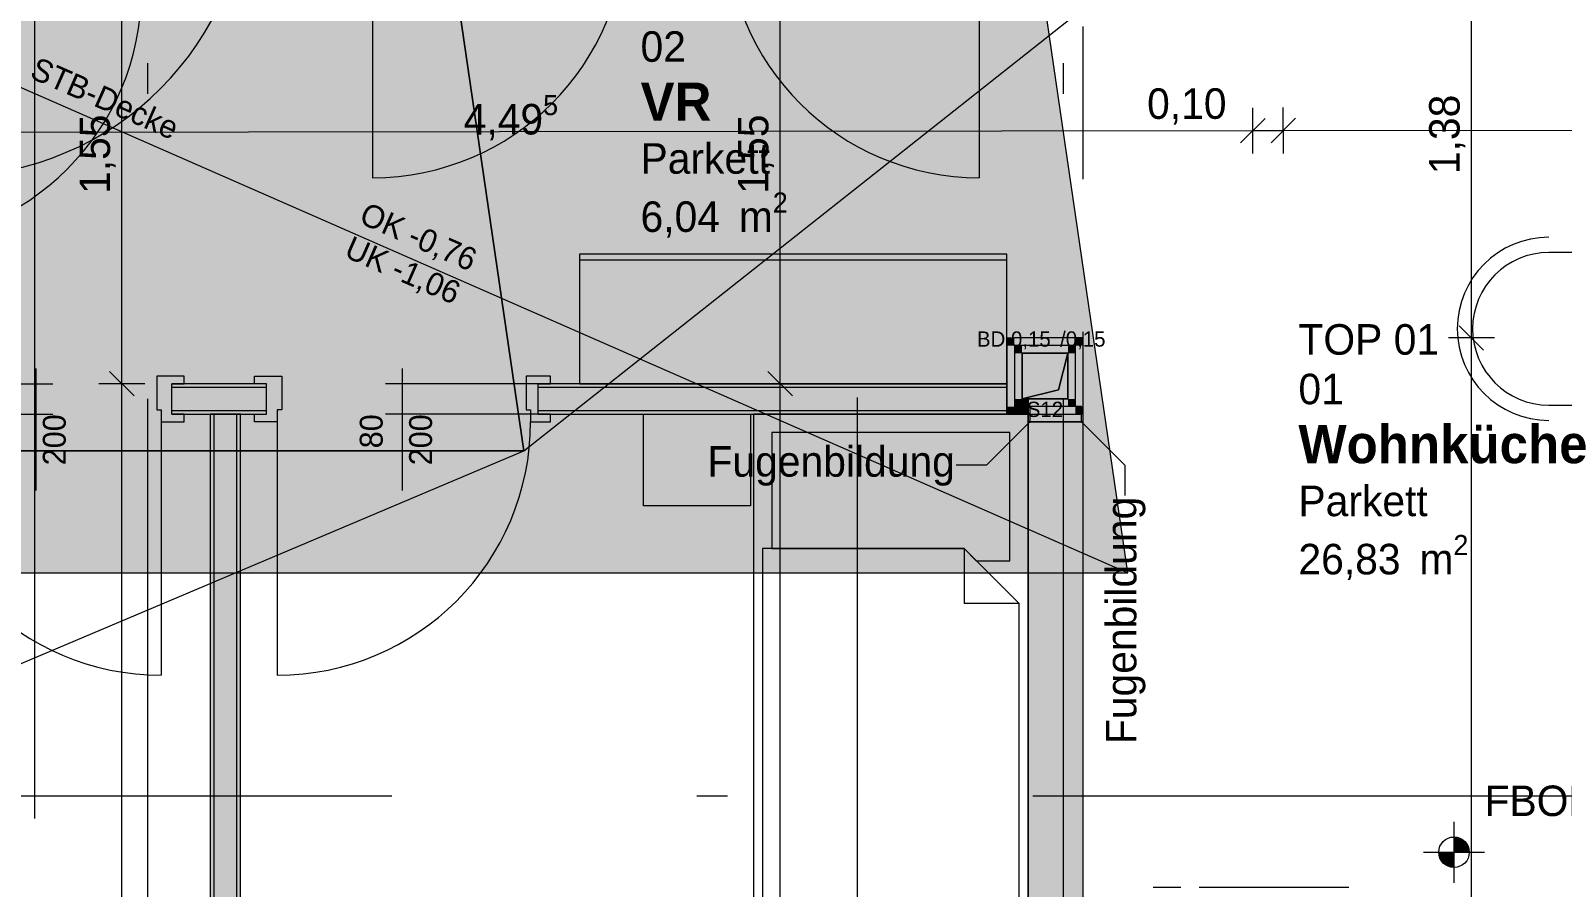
# Model space of a CAD drawing. Header units: metres. Extents: x -3.9 to 83, y -38 to 6.2.
# Drawn here: x 11.62 to 16.64, y -27.3 to -24.49 of the extents above; entities that cross this region are included whole.
import ezdxf

# ---------------------------------------------------------------- set-up
doc = ezdxf.new("R2010")
doc.units = ezdxf.units.M
doc.header["$MEASUREMENT"] = 0
for name, pattern in [('Achse', [0.004, 0.002, -0.001, 0, -0.001]), ('Schnittlinie', [0.006, 0.003, -0.0015, 0, -0.0015]), ('Untersicht', [0.001, 0.0005, -0.0005])]:
    doc.linetypes.add(name, pattern=pattern)
for name, color, linetype in [('0._EG PP_2_000 Achsraster', 7, 'Continuous'), ('0._EG PP_2_110 Wand Aussen', 7, 'Continuous'), ('0._EG PP_2_120 Wand Innen tragend', 7, 'Continuous'), ('0._EG PP_2_130 Wand Innen', 7, 'Continuous'), ('0._EG PP_2_170 Schachtwände', 7, 'Continuous'), ('0._EG PP_2_210 Decke', 7, 'Continuous'), ('0._EG PP_2_220 Bodenaufbau', 7, 'Continuous'), ('0._EG PP_2_270 Deckendurchbruchsymbol', 7, 'Continuous'), ('0._EG PP_2_510 Möblierung', 7, 'Continuous'), ('0._EG PP_2_810 Raum', 7, 'Continuous'), ('0._EG PP_2_815 Raumbegrenzung', 7, 'Continuous'), ('0._EG PP_2_851 Marker Schnitt', 7, 'Continuous'), ('0._EG PP_2_950 Polierplan Bemaßung', 7, 'Continuous'), ('0._EG PP_2_955 Polierplan Beschriftung', 7, 'Continuous')]:
    doc.layers.add(name, color=color, linetype=linetype)
doc.styles.add('ERSTELLTER_STIL_10', font='')
doc.styles.add('ERSTELLTER_STIL_2', font='')
doc.styles.get('ERSTELLTER_STIL_10').set_extended_font_data('Eurostile', bold=True)
doc.styles.get('ERSTELLTER_STIL_2').set_extended_font_data('Eurostile')

msp = doc.modelspace()

# ---------------------------------------------------------------- hatches: boundary and pattern name
at = {"layer": '0._EG PP_2_120 Wand Innen tragend', "linetype": 'Continuous', "lineweight": 13, "true_color": 0x3f7f02}
msp.add_hatch(color=76, dxfattribs=at).paths.add_polyline_path([(15.065, -29.8), (15.065, -25.775), (14.885, -25.775), (14.885, -29.8)])
at = {"layer": '0._EG PP_2_130 Wand Innen', "linetype": 'Continuous', "lineweight": 0, "true_color": 0xffffff}
for points in [[(12.08, -25.75), (12.08, -25.65), (11.19, -25.65), (11.19, -25.75)], [(12.39, -25.75), (13.28, -25.75), (13.28, -25.65), (12.39, -25.65)]]:
    msp.add_hatch(color=7, dxfattribs=at).paths.add_polyline_path(points)
at = {"layer": '0._EG PP_2_130 Wand Innen', "linetype": 'Continuous', "lineweight": 13, "true_color": 0xfb02fe}
for points in [[(12.08, -25.6625), (12.39, -25.6625), (12.39, -25.65), (12.08, -25.65)], [(13.28, -25.65), (13.28, -25.6625), (14.815, -25.6625), (14.815, -25.65)], [(12.08, -25.7375), (12.08, -25.75), (12.39, -25.75), (12.39, -25.7375)], [(13.28, -25.7375), (13.28, -25.75), (14.815, -25.75), (14.815, -25.7375)], [(12.205, -25.75), (12.205, -29.8), (12.2175, -29.8), (12.2175, -25.75)], [(12.305, -29.8), (12.305, -25.75), (12.2925, -25.75), (12.2925, -29.8)]]:
    msp.add_hatch(color=6, dxfattribs=at).paths.add_polyline_path(points)
at = {"layer": '0._EG PP_2_130 Wand Innen', "linetype": 'Continuous', "lineweight": 13, "true_color": 0xffaa00}
for points in [[(12.08, -25.6625), (12.08, -25.7375), (12.39, -25.7375), (12.39, -25.6625)], [(13.28, -25.7375), (14.815, -25.7375), (14.815, -25.6625), (13.28, -25.6625)], [(12.2925, -29.8), (12.2925, -25.75), (12.2175, -25.75), (12.2175, -29.8)]]:
    msp.add_hatch(color=40, dxfattribs=at).paths.add_polyline_path(points)
at = {"layer": '0._EG PP_2_170 Schachtwände', "linetype": 'Continuous', "lineweight": 13, "true_color": 0xfb02fe}
for points in [[(14.84, -25.5), (14.815, -25.5), (14.84, -25.525)], [(14.84, -25.525), (14.815, -25.5), (14.815, -25.525)], [(14.815, -25.525), (14.815, -25.725), (14.84, -25.725), (14.84, -25.525)], [(14.84, -25.525), (15.04, -25.525), (15.04, -25.5), (14.84, -25.5)], [(14.865, -25.525), (14.84, -25.525), (14.865, -25.55)], [(14.865, -25.55), (14.84, -25.525), (14.84, -25.55)], [(14.865, -25.55), (15.015, -25.55), (15.015, -25.525), (14.865, -25.525)], [(15.015, -25.55), (15.04, -25.525), (15.015, -25.525)], [(15.015, -25.55), (15.04, -25.55), (15.04, -25.525)], [(15.04, -25.5), (15.04, -25.525), (15.065, -25.5)], [(15.04, -25.525), (15.065, -25.525), (15.065, -25.5)], [(15.04, -25.525), (15.04, -25.725), (15.065, -25.725), (15.065, -25.525)], [(14.865, -25.7), (14.865, -25.55), (14.84, -25.55), (14.84, -25.7)], [(15.015, -25.55), (15.015, -25.7), (15.04, -25.7), (15.04, -25.55)], [(14.84, -25.725), (14.815, -25.75), (14.84, -25.75)], [(14.84, -25.725), (14.815, -25.725), (14.815, -25.75)], [(14.865, -25.7), (14.84, -25.725), (14.865, -25.725)], [(14.84, -25.7), (14.84, -25.725), (14.865, -25.7)], [(14.84, -25.75), (14.885, -25.75), (14.885, -25.725), (14.84, -25.725)], [(14.865, -25.725), (14.885, -25.725), (14.885, -25.7), (14.865, -25.7)], [(15.015, -25.7), (14.885, -25.7), (14.885, -25.725), (15.015, -25.725)], [(15.04, -25.725), (14.885, -25.725), (14.885, -25.75), (15.04, -25.75)], [(14.89, -25.75), (15.06, -25.75), (15.06, -25.725), (14.89, -25.725)], [(15.015, -25.7), (15.015, -25.725), (15.04, -25.725)], [(15.015, -25.7), (15.04, -25.725), (15.04, -25.7)], [(15.04, -25.725), (15.04, -25.75), (15.065, -25.75)], [(15.065, -25.725), (15.04, -25.725), (15.065, -25.75)], [(14.89, -25.775), (15.06, -25.775), (15.06, -25.75), (14.89, -25.75)]]:
    msp.add_hatch(color=6, dxfattribs=at).paths.add_polyline_path(points)
at = {"layer": '0._EG PP_2_210 Decke', "linetype": 'Continuous', "lineweight": 0, "true_color": 0x060c00}
msp.add_hatch(color=98, dxfattribs=at).paths.add_polyline_path([(12.865, -23.92), (9.87, -23.92), (9.87, -26.27), (15.211, -26.27), (14.8684, -23.92)])
at = {"layer": '0._EG PP_2_270 Deckendurchbruchsymbol', "linetype": 'Continuous', "lineweight": 0}
msp.add_hatch(color=8, dxfattribs=at).paths.add_polyline_path([(14.865, -25.7), (15.015, -25.7), (15.015, -25.55), (14.9847, -25.6697)])
at = {"layer": '0._EG PP_2_950 Polierplan Bemaßung', "linetype": 'Continuous', "lineweight": 0, "true_color": 0x000000}
for points in [[(16.2801, -27.185), (16.3301, -27.185), (16.3263, -27.1658), (16.3154, -27.1496), (16.2992, -27.1388), (16.2801, -27.135)], [(16.2801, -27.185), (16.2301, -27.185), (16.2339, -27.2041), (16.2447, -27.2203), (16.2609, -27.2311), (16.2801, -27.235)]]:
    msp.add_hatch(color=18, dxfattribs=at).paths.add_polyline_path(points)
at = {"layer": '0._EG PP_2_955 Polierplan Beschriftung', "linetype": 'Continuous', "lineweight": 13, "true_color": 0xfb02fe}
for points in [[(14.8875, -25.775), (14.8877, -25.776), (14.8883, -25.7768), (14.8891, -25.7773), (14.89, -25.7775), (14.891, -25.7773), (14.8918, -25.7768), (14.8923, -25.776), (14.8925, -25.775), (14.8923, -25.774), (14.8918, -25.7732), (14.891, -25.7727), (14.89, -25.7725), (14.8891, -25.7727), (14.8883, -25.7732), (14.8877, -25.774)], [(15.0575, -25.775), (15.0577, -25.776), (15.0583, -25.7768), (15.0591, -25.7773), (15.06, -25.7775), (15.061, -25.7773), (15.0618, -25.7768), (15.0623, -25.776), (15.0625, -25.775), (15.0623, -25.774), (15.0618, -25.7732), (15.061, -25.7727), (15.06, -25.7725), (15.0591, -25.7727), (15.0583, -25.7732), (15.0577, -25.774)]]:
    msp.add_hatch(color=6, dxfattribs=at).paths.add_polyline_path(points)

# ---------------------------------------------------------------- linework, layer by layer
at = {"layer": '0._EG PP_2_000 Achsraster', "color": 5, "linetype": 'Achse', "lineweight": 0, "ltscale": 1000}
for p, q in [((12, 3), (12, -36)), ((15, 3), (15, -36)), ((-1.5, -27), (21, -27))]:
    msp.add_line(p, q, dxfattribs=at)
at = {"layer": '0._EG PP_2_110 Wand Aussen', "color": 7, "linetype": 'Continuous', "lineweight": 13, "ltscale": 1000}
msp.add_arc((11.35, -23.99), 0.98, 270, 0, dxfattribs=at)
at = {"layer": '0._EG PP_2_120 Wand Innen tragend', "color": 7, "linetype": 'Continuous', "lineweight": 18, "ltscale": 1000, "flags": 128}
for points in [[(15.065, -25.775), (14.885, -25.775)], [(14.885, -25.775), (14.885, -29.8)], [(15.065, -29.8), (15.065, -25.775)]]:
    msp.add_lwpolyline(points, dxfattribs=at)
at = {"layer": '0._EG PP_2_130 Wand Innen', "color": 7, "linetype": 'Continuous', "lineweight": 13, "ltscale": 1000}
for p, q in [((12.7375, -24.145), (12.7375, -24.975)), ((14.725, -24.145), (14.725, -24.975)), ((11.635, -26), (11.635, -25.6)), ((12.835, -26), (12.835, -25.6)), ((12.045, -25.775), (12.045, -26.605)), ((12.425, -25.775), (12.425, -26.605))]:
    msp.add_line(p, q, dxfattribs=at)
at = {"layer": '0._EG PP_2_130 Wand Innen', "color": 8, "linetype": 'Continuous', "lineweight": 13, "ltscale": 1000}
for p, q in [((12.03, -25.625), (12.03, -25.735)), ((12.12, -25.625), (12.03, -25.625)), ((12.12, -25.65), (12.12, -25.625)), ((12.35, -25.65), (12.35, -25.625)), ((12.35, -25.625), (12.44, -25.625)), ((12.44, -25.625), (12.44, -25.735)), ((13.24, -25.625), (13.24, -25.735)), ((13.32, -25.625), (13.24, -25.625)), ((13.32, -25.65), (13.32, -25.625)), ((12.08, -25.75), (12.08, -25.65)), ((12.08, -25.65), (12.12, -25.65)), ((12.39, -25.65), (12.35, -25.65)), ((12.39, -25.75), (12.39, -25.65)), ((13.28, -25.75), (13.28, -25.65)), ((13.28, -25.65), (13.32, -25.65)), ((12.03, -25.735), (12.045, -25.735)), ((12.045, -25.735), (12.045, -25.775)), ((12.44, -25.735), (12.425, -25.735)), ((12.425, -25.735), (12.425, -25.775)), ((13.24, -25.735), (13.255, -25.735)), ((13.255, -25.735), (13.255, -25.775)), ((12.045, -25.775), (12.12, -25.775)), ((12.12, -25.75), (12.08, -25.75)), ((12.12, -25.775), (12.12, -25.75)), ((12.35, -25.775), (12.35, -25.75)), ((12.35, -25.75), (12.39, -25.75)), ((12.425, -25.775), (12.35, -25.775)), ((13.255, -25.775), (13.32, -25.775)), ((13.32, -25.75), (13.28, -25.75)), ((13.32, -25.775), (13.32, -25.75))]:
    msp.add_line(p, q, dxfattribs=at)
at = {"layer": '0._EG PP_2_130 Wand Innen', "color": 8, "linetype": 'Untersicht', "lineweight": 13, "ltscale": 1000}
for p, q in [((11.19, -25.65), (12.08, -25.65)), ((13.28, -25.65), (12.39, -25.65)), ((11.19, -25.75), (12.08, -25.75)), ((13.28, -25.75), (12.39, -25.75))]:
    msp.add_line(p, q, dxfattribs=at)
at = {"layer": '0._EG PP_2_130 Wand Innen', "color": 7, "linetype": 'Continuous', "lineweight": 18, "ltscale": 1000}
for p, q in [((12.08, -25.6625), (12.08, -25.65)), ((12.08, -25.6625), (12.08, -25.65)), ((12.08, -25.6625), (12.08, -25.65)), ((12.39, -25.6625), (12.08, -25.6625)), ((12.08, -25.7375), (12.08, -25.6625)), ((12.08, -25.7375), (12.08, -25.6625)), ((12.08, -25.7375), (12.08, -25.6625)), ((12.39, -25.6625), (12.39, -25.65)), ((12.39, -25.6625), (12.39, -25.65)), ((12.39, -25.6625), (12.39, -25.65)), ((12.39, -25.7375), (12.39, -25.6625)), ((12.39, -25.7375), (12.39, -25.6625)), ((12.39, -25.7375), (12.39, -25.6625)), ((13.28, -25.6625), (13.28, -25.65)), ((13.28, -25.6625), (13.28, -25.65)), ((13.28, -25.6625), (13.28, -25.65)), ((14.815, -25.6625), (13.28, -25.6625)), ((13.28, -25.7375), (13.28, -25.6625)), ((13.28, -25.7375), (13.28, -25.6625)), ((13.28, -25.7375), (13.28, -25.6625)), ((12.08, -25.7375), (12.39, -25.7375)), ((12.08, -25.75), (12.08, -25.7375)), ((12.08, -25.75), (12.08, -25.7375)), ((12.08, -25.75), (12.08, -25.7375)), ((12.39, -25.75), (12.39, -25.7375)), ((12.39, -25.75), (12.39, -25.7375)), ((12.39, -25.75), (12.39, -25.7375)), ((13.28, -25.7375), (14.815, -25.7375)), ((13.28, -25.75), (13.28, -25.7375)), ((13.28, -25.75), (13.28, -25.7375)), ((13.28, -25.75), (13.28, -25.7375)), ((12.2175, -25.75), (12.2175, -29.8)), ((12.2925, -29.8), (12.2925, -25.75))]:
    msp.add_line(p, q, dxfattribs=at)
at = {"layer": '0._EG PP_2_130 Wand Innen', "color": 7, "linetype": 'Continuous', "lineweight": 18, "ltscale": 1000, "flags": 128}
for points in [[(12.39, -25.65), (12.08, -25.65)], [(14.815, -25.65), (13.28, -25.65)], [(14.815, -25.75), (14.815, -25.65)], [(12.08, -25.75), (12.39, -25.75)], [(12.305, -25.75), (12.205, -25.75)], [(12.205, -25.75), (12.205, -29.8)], [(12.305, -29.8), (12.305, -25.75)], [(13.28, -25.75), (14.815, -25.75)]]:
    msp.add_lwpolyline(points, dxfattribs=at)
at = {"layer": '0._EG PP_2_130 Wand Innen', "color": 7, "linetype": 'Continuous', "lineweight": 13, "ltscale": 1000}
for centre, start, end in [((12.7375, -24.145), 270, 0), ((14.725, -24.145), 180, 270), ((11.15, -24.36), 270, 0), ((12.045, -25.775), 180, 270), ((12.425, -25.775), 270, 0)]:
    msp.add_arc(centre, 0.83, start, end, dxfattribs=at)
at = {"layer": '0._EG PP_2_170 Schachtwände', "color": 7, "linetype": 'Continuous', "lineweight": 18, "ltscale": 1000}
for p, q in [((14.84, -25.525), (14.84, -25.55)), ((14.865, -25.525), (14.84, -25.525)), ((15.015, -25.525), (14.865, -25.525)), ((15.04, -25.525), (15.015, -25.525)), ((15.04, -25.55), (15.04, -25.525)), ((14.84, -25.55), (14.84, -25.7)), ((15.04, -25.7), (15.04, -25.55)), ((14.84, -25.7), (14.84, -25.725)), ((14.84, -25.725), (14.865, -25.725)), ((14.865, -25.725), (14.885, -25.725)), ((15.04, -25.725), (14.885, -25.725)), ((15.04, -25.725), (15.04, -25.7)), ((14.89, -25.75), (15.06, -25.75))]:
    msp.add_line(p, q, dxfattribs=at)
at = {"layer": '0._EG PP_2_170 Schachtwände', "color": 7, "linetype": 'Continuous', "lineweight": 18, "ltscale": 1000, "flags": 128}
for points in [[(14.815, -25.5), (14.84, -25.5)], [(14.815, -25.5), (14.815, -25.75)], [(15.04, -25.5), (14.84, -25.5)], [(15.065, -25.5), (15.04, -25.5)], [(15.065, -25.75), (15.065, -25.5)], [(14.865, -25.7), (14.865, -25.55)], [(14.865, -25.55), (15.015, -25.55)], [(15.015, -25.55), (15.015, -25.7)], [(14.885, -25.7), (14.865, -25.7)], [(14.885, -25.725), (14.885, -25.7)], [(15.015, -25.7), (14.885, -25.7)], [(14.885, -25.7), (14.885, -25.725)], [(14.885, -25.75), (14.885, -25.725)], [(14.885, -25.725), (14.885, -25.75)], [(15.06, -25.725), (14.89, -25.725)], [(14.89, -25.725), (14.89, -25.775)], [(15.06, -25.775), (15.06, -25.725)], [(14.815, -25.75), (14.84, -25.75)], [(14.84, -25.75), (14.885, -25.75)], [(14.885, -25.75), (15.04, -25.75)], [(14.89, -25.775), (15.06, -25.775)], [(15.065, -25.75), (15.04, -25.75)]]:
    msp.add_lwpolyline(points, dxfattribs=at)
at = {"layer": '0._EG PP_2_210 Decke', "color": 7, "linetype": 'Continuous', "lineweight": 13, "ltscale": 1000, "true_color": 0xf4f4f4, "flags": 128}
for points in [[(5.305, -21.495), (0.1844, -21.495), (0.1967, -31.38), (9.535, -31.38), (9.535, -30.88), (12.385, -30.88), (12.385, -29.98), (18.7258, -29.98), (18.7621, -21.495), (12.465, -21.495), (12.465, -24.32), (13.0067, -24.32), (13.2326, -25.87), (9.875, -25.87), (7.875, -25.87), (7.875, -23.92), (5.305, -23.92)], [(12.865, -23.92), (9.87, -23.92), (9.87, -26.27), (15.211, -26.27), (14.8684, -23.92)]]:
    msp.add_lwpolyline(points, close=True, dxfattribs=at)
at = {"layer": '0._EG PP_2_220 Bodenaufbau', "color": 7, "linetype": 'Continuous', "lineweight": 13, "ltscale": 1000, "true_color": 0xf4f4f4, "flags": 128}
msp.add_lwpolyline([(11.005, -24.32), (10.12, -24.32), (10.12, -25.6), (11.125, -25.6), (11.125, -25.87), (13.2326, -25.87), (13.0067, -24.32)], close=True, dxfattribs=at)
at = {"layer": '0._EG PP_2_270 Deckendurchbruchsymbol', "color": 7, "linetype": 'Continuous', "lineweight": 13, "ltscale": 1000, "flags": 128}
for points in [[(14.9847, -25.6697), (15.015, -25.55), (14.865, -25.55), (14.865, -25.7)], [(14.865, -25.7), (15.015, -25.7), (15.015, -25.55), (14.9847, -25.6697)]]:
    msp.add_lwpolyline(points, close=True, dxfattribs=at)
at = {"layer": '0._EG PP_2_510 Möblierung', "color": 8, "linetype": 'Continuous', "lineweight": 13, "ltscale": 1000, "true_color": 0x7e7f7f}
for p, q in [((14.815, -25.245), (13.415, -25.245)), ((13.625, -26.05), (13.625, -25.75)), ((13.625, -25.75), (13.975, -25.75)), ((13.975, -25.75), (13.975, -26.05)), ((14.885, -25.75), (13.985, -25.75)), ((13.985, -25.75), (13.985, -27.75)), ((14.885, -27.75), (14.885, -25.75)), ((13.975, -26.05), (13.625, -26.05)), ((14.675, -26.19), (14.675, -26.37)), ((14.855, -26.37), (14.675, -26.37)), ((15.385, -27.3), (15.295, -27.3)), ((15.935, -27.3), (15.445, -27.3))]:
    msp.add_line(p, q, dxfattribs=at)
at = {"layer": '0._EG PP_2_510 Möblierung', "color": 8, "linetype": 'Continuous', "lineweight": 13, "ltscale": 1000, "true_color": 0x7e7f7f, "flags": 128}
for points in [[(14.815, -25.225), (13.415, -25.225), (13.415, -25.65), (14.815, -25.65)], [(14.675, -26.19), (14.715, -26.23), (14.825, -26.23), (14.825, -25.81), (14.045, -25.81), (14.045, -26.19)], [(14.015, -27.72), (14.855, -27.72), (14.855, -26.37), (14.675, -26.19), (14.015, -26.19)]]:
    msp.add_lwpolyline(points, close=True, dxfattribs=at)
msp.add_lwpolyline([(16.8709, -25.72), (16.8709, -25.22), (16.5909, -25.22, 1), (16.5909, -25.72)], format="xyb", close=True, dxfattribs=at)
at = {"layer": '0._EG PP_2_510 Möblierung', "color": 8, "linetype": 'Continuous', "lineweight": 13, "ltscale": 1000, "true_color": 0x7e7f7f}
msp.add_arc((16.5909, -25.47), 0.3, 90, 270, dxfattribs=at)
at = {"layer": '0._EG PP_2_815 Raumbegrenzung', "color": 8, "linetype": 'Untersicht', "lineweight": 13, "ltscale": 1000, "flags": 128}
msp.add_lwpolyline([(14.885, -25.75), (14.885, -25.775), (15.065, -25.775), (15.065, -24.12), (15.72, -24.12)], dxfattribs=at)
at = {"layer": '0._EG PP_2_851 Marker Schnitt', "color": 7, "linetype": 'Schnittlinie', "lineweight": 13, "ltscale": 1000}
for p, q in [((14.325, 4.805), (14.325, -35.645)), ((11.63, -5.7741), (11.63, -35.645))]:
    msp.add_line(p, q, dxfattribs=at)
at = {"layer": '0._EG PP_2_950 Polierplan Bemaßung', "color": 76, "linetype": 'Continuous', "lineweight": 13, "ltscale": 1000, "true_color": 0x3f7f02}
for p, q in [((13.2326, -25.87), (18.7621, -21.495)), ((9.855, -23.92), (15.211, -26.27)), ((0.1967, -31.38), (13.2326, -25.87))]:
    msp.add_line(p, q, dxfattribs=at)
at = {"layer": '0._EG PP_2_950 Polierplan Bemaßung', "color": 6, "linetype": 'Continuous', "lineweight": 13, "ltscale": 1000, "true_color": 0xfb02fe}
for p, q in [((11.9158, -25.65), (11.9158, -24.1)), ((14.0725, -25.65), (14.0725, -24.1)), ((16.3372, -25.5), (16.3372, -24.12)), ((15.661, -24.7806), (15.5811, -24.8607)), ((15.6212, -24.8956), (15.621, -24.7456)), ((15.7609, -24.7804), (15.681, -24.8605)), ((15.721, -24.8955), (15.7208, -24.7455)), ((11.1242, -24.8262), (15.6211, -24.8206)), ((15.6211, -24.8206), (15.7209, -24.8205)), ((15.7209, -24.8205), (18.5638, -24.8169)), ((16.2972, -25.46), (16.3772, -25.54)), ((16.4122, -25.5), (16.2622, -25.5)), ((16.3372, -29.8), (16.3372, -25.5)), ((11.8758, -25.61), (11.9558, -25.69)), ((14.0325, -25.61), (14.1125, -25.69)), ((11.9908, -25.65), (11.8408, -25.65)), ((11.9158, -29.8), (11.9158, -25.65)), ((14.1475, -25.65), (13.9975, -25.65)), ((14.0725, -29.8), (14.0725, -25.65))]:
    msp.add_line(p, q, dxfattribs=at)
at = {"layer": '0._EG PP_2_950 Polierplan Bemaßung', "color": 7, "linetype": 'Continuous', "lineweight": 13, "ltscale": 1000}
for p, q in [((16.2801, -27.285), (16.2801, -27.085)), ((16.1801, -27.185), (16.3801, -27.185))]:
    msp.add_line(p, q, dxfattribs=at)
msp.add_circle((16.2801, -27.185), 0.05, dxfattribs=at)
at = {"layer": '0._EG PP_2_955 Polierplan Beschriftung', "color": 6, "linetype": 'Continuous', "lineweight": 13, "ltscale": 1000, "true_color": 0xfb02fe}
for p, q in [((14.8883, -25.7768), (14.7486, -25.9164)), ((15.0618, -25.7768), (15.2015, -25.9164)), ((14.7486, -25.9164), (14.6486, -25.9164)), ((15.2015, -25.9164), (15.2015, -26.0164))]:
    msp.add_line(p, q, dxfattribs=at)
for centre in [(14.89, -25.775), (15.06, -25.775)]:
    msp.add_circle(centre, 0.0025, dxfattribs=at)

# ---------------------------------------------------------------- texts
at = {"layer": '0._EG PP_2_130 Wand Innen', "color": 7, "linetype": 'Continuous', "lineweight": 13, "char_height": 0.075, "attachment_point": 9, "rotation": 90, "style": 'ERSTELLTER_STIL_2'}
for s, insert in [('\\A1;{\\pqr;\\pt0;\\fEurostile|b0|i0|c0|p0;\\W1.000000;200}', (11.733, -25.75)), ('\\A1;{\\pqr;\\pt0;\\fEurostile|b0|i0|c0|p0;\\W1.000000;80}', (12.7714, -25.75)), ('\\A1;{\\pqr;\\pt0;\\fEurostile|b0|i0|c0|p0;\\W1.000000;200}', (12.933, -25.75))]:
    msp.add_mtext(s, dxfattribs=dict(at, insert=insert))
at = {"layer": '0._EG PP_2_270 Deckendurchbruchsymbol', "color": 1, "linetype": 'Continuous', "lineweight": 0, "char_height": 0.05, "style": 'ERSTELLTER_STIL_2'}
for s, insert, attachment_point in [('\\A1;{\\pqc;\\pt0;\\fEurostile|b0|i0|c0|p0;\\W1.000000;BD 0,15\\fEurostile|b0|i0|c0|p0;\\W1.000000;\\A1{\\H.66x;\\S^  ;}\\fEurostile|b0|i0|c0|p0;\\W1.000000; /0,15\\fEurostile|b0|i0|c0|p0;\\W1.000000;\\A1{\\H.66x;\\S^  ;}\\fEurostile|b0|i0|c0|p0;\\W1.000000;\\fEurostile|b0|i0|c0|p0;\\W1.000000;\\A1{\\H.66x;\\S^  ;}}', (14.94, -25.5431), 8), ('\\A1;{\\pqc;\\pt0;\\fEurostile|b0|i0|c0|p0;\\W1.000000;S12}', (14.94, -25.7089), 2)]:
    msp.add_mtext(s, dxfattribs=dict(at, insert=insert, attachment_point=attachment_point))
at = {"layer": '0._EG PP_2_810 Raum', "color": 7, "linetype": 'Continuous', "lineweight": 13, "attachment_point": 1}
for s, insert, char_height, style in [('\\A1;{\\pql;\\pt0;\\fEurostile|b0|i0|c0|p0;\\W1.000000;02}', (13.6151, -24.4953), 0.1, 'ERSTELLTER_STIL_2'), ('\\A1;{\\pql;\\pt0;\\fEurostile|b1|i0|c0|p0;\\W1.000000;VR}', (13.6151, -24.6635), 0.125, 'ERSTELLTER_STIL_10'), ('\\A1;{\\pql;\\pt0;\\fEurostile|b0|i0|c0|p0;\\W1.000000;Parkett}', (13.6151, -24.8619), 0.1, 'ERSTELLTER_STIL_2'), ('\\A1;{\\pql;\\pt0,0.05;\\fEurostile|b0|i0|c0|p0;\\W1.000000;6,04\\fEurostile|b0|i0|c0|p0;\\W1.000000;\\A1{\\H.66x;\\S^  ;}\\fEurostile|b0|i0|c0|p0;\\W1.000000; m\\fEurostile|b0|i0|c0|p0;\\W1.000000;\\A1{\\H.66x;\\S2^  ;}}', (13.6151, -25.0234), 0.1, 'ERSTELLTER_STIL_2'), ('\\A1;{\\pql;\\pt0;\\fEurostile|b0|i0|c0|p0;\\W1.000000;TOP 01}', (15.7704, -25.4548), 0.1, 'ERSTELLTER_STIL_2'), ('\\A1;{\\pql;\\pt0;\\fEurostile|b0|i0|c0|p0;\\W1.000000;01}', (15.7704, -25.6173), 0.1, 'ERSTELLTER_STIL_2'), ('\\A1;{\\pql;\\pt0;\\fEurostile|b1|i0|c0|p0;\\W1.000000;Wohnküche}', (15.7704, -25.7854), 0.125, 'ERSTELLTER_STIL_10'), ('\\A1;{\\pql;\\pt0;\\fEurostile|b0|i0|c0|p0;\\W1.000000;Parkett}', (15.7704, -25.9839), 0.1, 'ERSTELLTER_STIL_2'), ('\\A1;{\\pql;\\pt0,0.05;\\fEurostile|b0|i0|c0|p0;\\W1.000000;26,83\\fEurostile|b0|i0|c0|p0;\\W1.000000;\\A1{\\H.66x;\\S^  ;}\\fEurostile|b0|i0|c0|p0;\\W1.000000; m\\fEurostile|b0|i0|c0|p0;\\W1.000000;\\A1{\\H.66x;\\S2^  ;}}', (15.7704, -26.1454), 0.1, 'ERSTELLTER_STIL_2')]:
    msp.add_mtext(s, dxfattribs=dict(at, insert=insert, char_height=char_height, style=style))
at = {"layer": '0._EG PP_2_950 Polierplan Bemaßung', "color": 76, "linetype": 'Continuous', "lineweight": 13, "true_color": 0x3f7f02, "insert": (11.5916, -24.6892), "char_height": 0.075, "attachment_point": 4, "rotation": 336.31, "style": 'ERSTELLTER_STIL_2'}
msp.add_mtext('\\A1;{\\pql;\\fEurostile|b0|i0|c0|p0;\\W1.000000;\\fEurostile|b0|i0|c0|p0;\\W1.000000;\\fEurostile|b0|i0|c0|p0;\\W1.000000;STB-Decke\\fEurostile|b0|i0|c0|p0;\\W1.000000;\\A1{\\H.66x;\\S^  ;}\\fEurostile|b0|i0|c0|p0;\\W1.000000;\\fEurostile|b0|i0|c0|p0;\\W1.000000;\\P\\pql;\\fEurostile|b0|i0|c0|p0;\\W1.000000;\\fEurostile|b0|i0|c0|p0;\\W1.000000;\\fEurostile|b0|i0|c0|p0;\\W1.000000;\\fEurostile|b0|i0|c0|p0;\\W1.000000;\\A1{\\H.66x;\\S^  ;}\\fEurostile|b0|i0|c0|p0;\\W1.000000;\\fEurostile|b0|i0|c0|p0;\\W1.000000;}', dxfattribs=at)
at = {"layer": '0._EG PP_2_950 Polierplan Bemaßung', "color": 6, "linetype": 'Continuous', "lineweight": 13, "true_color": 0xfb02fe, "char_height": 0.1, "width": 0.306373, "attachment_point": 7, "style": 'ERSTELLTER_STIL_2'}
for s, insert, rotation in [('\\A1;{\\pql;\\fEurostile|b0|i0|c0|p0;\\W1.000000;0,10}', (15.2747, -24.801), 0.0714), ('\\A1;{\\pql;\\fEurostile|b0|i0|c0|p0;\\W1.000000;1,38}', (16.3172, -24.9632), 90), ('\\A1;{\\pql;\\fEurostile|b0|i0|c0|p0;\\W1.000000;1,55}', (11.8958, -25.0282), 90), ('\\A1;{\\pql;\\fEurostile|b0|i0|c0|p0;\\W1.000000;1,55}', (14.0525, -25.0282), 90)]:
    msp.add_mtext(s, dxfattribs=dict(at, insert=insert, rotation=rotation))
at = {"layer": '0._EG PP_2_950 Polierplan Bemaßung', "color": 6, "linetype": 'Continuous', "lineweight": 13, "true_color": 0xfb02fe, "insert": (13.0359, -24.8628), "char_height": 0.1, "attachment_point": 7, "rotation": 0.0714, "style": 'ERSTELLTER_STIL_2'}
msp.add_mtext('\\A1;{\\pql;\\fEurostile|b0|i0|c0|p0;\\W1.000000;4,49\\fEurostile|b0|i0|c0|p0;\\W1.000000;\\A1{\\H.66x;\\S5^  ;}}', dxfattribs=at)
at = {"layer": '0._EG PP_2_950 Polierplan Bemaßung', "color": 76, "linetype": 'Continuous', "lineweight": 13, "true_color": 0x3f7f02, "insert": (12.6754, -25.1528), "char_height": 0.075, "attachment_point": 4, "rotation": 336.31, "line_spacing_factor": 0.968161, "style": 'ERSTELLTER_STIL_2'}
msp.add_mtext('\\A1;{\\pql;\\fEurostile|b0|i0|c0|p0;\\W1.000000;OK \\fEurostile|b0|i0|c0|p0;\\W1.000000;\\fEurostile|b0|i0|c0|p0;\\W1.000000;-0,76\\fEurostile|b0|i0|c0|p0;\\W1.000000;\\A1{\\H.66x;\\S^  ;}\\fEurostile|b0|i0|c0|p0;\\W1.000000;\\fEurostile|b0|i0|c0|p0;\\W1.000000;\\P\\pql;\\fEurostile|b0|i0|c0|p0;\\W1.000000;UK \\fEurostile|b0|i0|c0|p0;\\W1.000000;\\fEurostile|b0|i0|c0|p0;\\W1.000000;-1,06\\fEurostile|b0|i0|c0|p0;\\W1.000000;\\A1{\\H.66x;\\S^  ;}\\fEurostile|b0|i0|c0|p0;\\W1.000000;\\fEurostile|b0|i0|c0|p0;\\W1.000000;}', dxfattribs=at)
at = {"layer": '0._EG PP_2_950 Polierplan Bemaßung', "color": 7, "linetype": 'Continuous', "lineweight": 13, "insert": (16.3801, -27.085), "char_height": 0.1, "width": 0.730591, "attachment_point": 7, "style": 'ERSTELLTER_STIL_2'}
msp.add_mtext('\\A1;{\\pql;\\fEurostile|b0|i0|c0|p0;\\W1.000000;FBOK -0,15}', dxfattribs=at)
at = {"layer": '0._EG PP_2_955 Polierplan Beschriftung', "color": 6, "linetype": 'Continuous', "lineweight": 13, "true_color": 0xfb02fe, "insert": (13.8344, -25.9195), "char_height": 0.1, "attachment_point": 4, "style": 'ERSTELLTER_STIL_2'}
msp.add_mtext('\\A1;{\\pql;\\fEurostile|b0|i0|c0|p0;\\W1.000000;Fugenbildung}', dxfattribs=at)
at = {"layer": '0._EG PP_2_955 Polierplan Beschriftung', "color": 6, "linetype": 'Continuous', "lineweight": 13, "true_color": 0xfb02fe, "insert": (15.2046, -26.8307), "char_height": 0.1, "attachment_point": 4, "rotation": 90, "style": 'ERSTELLTER_STIL_2'}
msp.add_mtext('\\A1;{\\pql;\\fEurostile|b0|i0|c0|p0;\\W1.000000;Fugenbildung}', dxfattribs=at)

doc.saveas('drawing.dxf')
